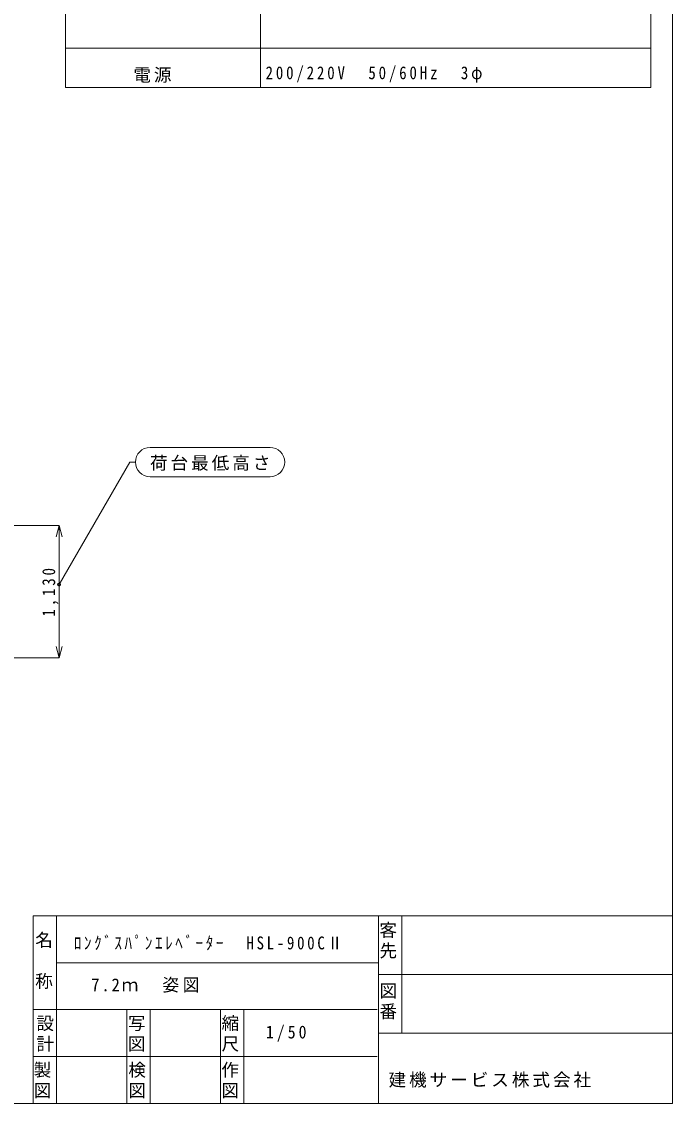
# Model space of a CAD drawing. Units: millimetres, scale not verified. Extents: x -9988 to 10158, y -7077 to 7064.
# Drawn here: x 4600 to 10158, y -7077 to 2156 of the extents above; entities that cross this region are included whole.
import ezdxf

# ---------------------------------------------------------------- set-up
doc = ezdxf.new("R2010")
doc.units = ezdxf.units.MM
doc.header["$LTSCALE"] = 50
doc.header["$PDMODE"] = 32
doc.header["$PDSIZE"] = 25
for name, color, linetype, lineweight in [('0-7', 7, 'Continuous', 9), ('0-A', 4, 'Continuous', 9), ('0-B', 7, 'Continuous', 9), ('F-0', 7, 'Continuous', 9), ('F-1', 7, 'Continuous', 9)]:
    doc.layers.add(name, color=color, linetype=linetype, lineweight=lineweight)
doc.styles.add('@ＭＳ ゴシック', font='')
doc.styles.add('ＭＳ ゴシック', font='')
doc.styles.add('ＭＳ 明朝', font='')
doc.styles.get('@ＭＳ ゴシック').set_extended_font_data('@MS Gothic')
doc.styles.get('ＭＳ ゴシック').set_extended_font_data('MS Gothic')
doc.styles.get('ＭＳ 明朝').set_extended_font_data('MS Mincho')

msp = doc.modelspace()

# ---------------------------------------------------------------- linework, layer by layer
at = {"layer": '0-A'}
for p, q in [((4919.29, -2144.35), (2022.33, -2144.35)), ((4919.29, -2144.35), (4893.41, -2240.95)), ((4919.29, -3274.35), (4919.29, -2144.35)), ((4919.29, -2144.35), (4945.18, -2240.95)), ((4919.29, -3274.35), (4893.41, -3177.76)), ((4919.29, -3274.35), (4945.18, -3177.76)), ((4919.29, -3274.35), (2022.33, -3274.35))]:
    msp.add_line(p, q, dxfattribs=at)
at = {"layer": '0-B'}
for p, q in [((5696.28, -1477.72), (6721.28, -1477.72)), ((4919.29, -2648.98), (5523.36, -1602.72)), ((5523.36, -1602.72), (5571.28, -1602.72)), ((5696.28, -1727.72), (6721.28, -1727.72))]:
    msp.add_line(p, q, dxfattribs=at)
for centre, start, end in [((5696.28, -1602.72), 90, 270), ((6721.28, -1602.72), 270, 90)]:
    msp.add_arc(centre, 125, start, end, dxfattribs=at)
msp.add_point((4919.29, -2648.98), dxfattribs=at)
at = {"layer": 'F-0', "color": 3}
for p in [(10157.54, 6807.25), (-9987.65, -7076.54)]:
    msp.add_line(p, (10157.54, -7076.54), dxfattribs=at)
at = {"layer": 'F-0'}
for p, q in [((4697.1, -5476.54), (4697.1, -7076.54)), ((4697.1, -5476.54), (10157.54, -5476.54)), ((4897.1, -5476.54), (4897.1, -7076.54)), ((7647.1, -5476.54), (7647.1, -7076.54)), ((7847.1, -5476.54), (7847.1, -6472.82)), ((4903.23, -5876.54), (7643.96, -5876.54)), ((7649.04, -5976.54), (10157.54, -5976.54)), ((4697.1, -6276.54), (7636.98, -6276.54)), ((5497.1, -6279.98), (5497.1, -7076.54)), ((5697.1, -6279.98), (5697.1, -7076.54)), ((6297.1, -6279.98), (6297.1, -7076.54)), ((6497.1, -6279.98), (6497.1, -7076.54)), ((7647.1, -6476.54), (10157.54, -6476.54)), ((4697.1, -6676.54), (7636.98, -6676.54))]:
    msp.add_line(p, q, dxfattribs=at)
at = {"layer": 'F-1', "color": 4}
for p, q in [((4974.2, 6261.85), (4974.2, 1595.18)), ((9974.2, 6261.85), (9974.2, 1595.18)), ((6640.86, 5928.52), (6640.86, 1595.18)), ((4974.2, 1928.52), (9974.2, 1928.52)), ((4974.2, 1595.18), (9974.2, 1595.18))]:
    msp.add_line(p, q, dxfattribs=at)

# ---------------------------------------------------------------- texts
at = {"layer": '0-7', "insert": (4914.29, -2921.85), "char_height": 110, "attachment_point": 7, "rotation": 90, "style": 'ＭＳ ゴシック'}
msp.add_mtext('\\T1.38;\\W0.85;1,130', dxfattribs=at)
at = {"layer": '0-B', "insert": (5696.28, -1677.72), "char_height": 110, "attachment_point": 7, "style": 'ＭＳ ゴシック'}
msp.add_mtext('\\T1.17;荷台最低高さ', dxfattribs=at)
at = {"layer": 'F-0', "char_height": 110, "attachment_point": 7, "rotation": 270, "style": '@ＭＳ ゴシック'}
for s, insert in [('\\T1.17;客先', (7661.09, -5520.66)), ('\\T1.17;名\u3000称', (4720.26, -5605.03)), ('\\T1.17;図番', (7661.09, -6038.92)), ('\\T1.17;設計', (4732.31, -6316.13)), ('\\T1.17;写図', (5515.73, -6316.13)), ('\\T1.17;縮尺', (6311.2, -6316.13)), ('\\T1.17;製図', (4708.2, -6713.87)), ('\\T1.17;検図', (5515.73, -6713.87)), ('\\T1.17;作図', (6311.2, -6713.87))]:
    msp.add_mtext(s, dxfattribs=dict(at, insert=insert))
at = {"layer": 'F-0', "insert": (7733.4, -6942.87), "char_height": 110, "attachment_point": 7, "style": 'ＭＳ ゴシック'}
msp.add_mtext('\\T1.17;建機サービス株式会社', dxfattribs=at)
at = {"layer": 'F-1', "char_height": 110, "attachment_point": 7}
for s, insert, style in [('\\T1.17;電源', (5553.56, 1634.87), 'ＭＳ 明朝'), ('\\T1.38;\\W0.85;200/220V\\~\\~50/60Hz\\~\\~3φ', (6683.19, 1634.87), 'ＭＳ 明朝'), ('\\T1.36;\\W0.85;ﾛﾝｸﾞｽﾊﾟﾝｴﾚﾍﾞｰﾀｰ\u3000HSL-900CⅡ', (5045.41, -5771.6), 'ＭＳ ゴシック'), ('\\T1.22;\\W0.95;7.2ｍ\u3000姿図', (5194.08, -6131.84), 'ＭＳ ゴシック'), ('\\T1.38;\\W0.9;1/50', (6686.48, -6549.25), 'ＭＳ ゴシック')]:
    msp.add_mtext(s, dxfattribs=dict(at, insert=insert, style=style))

doc.saveas('drawing.dxf')
